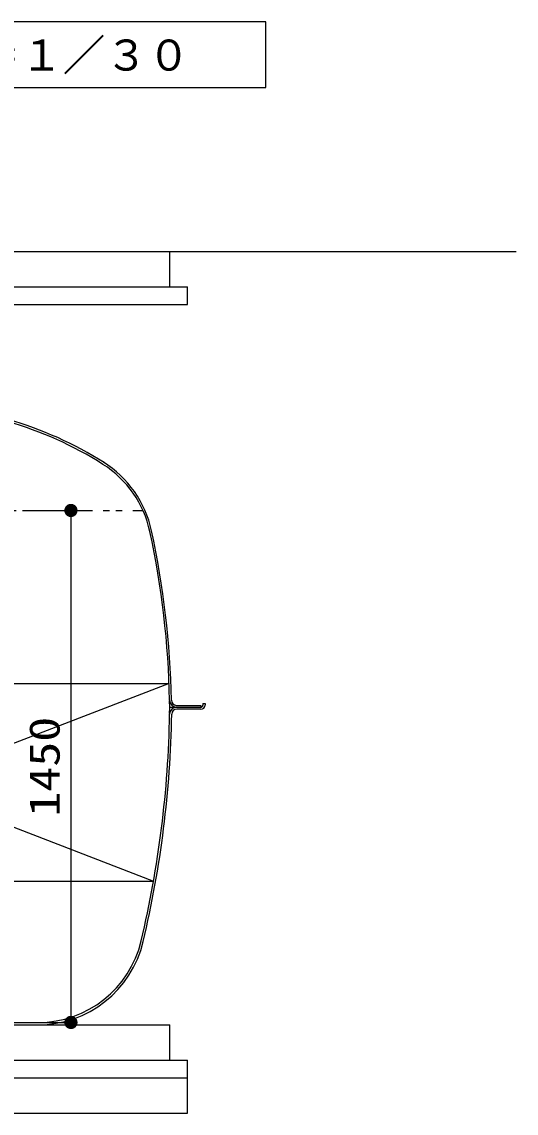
# Model space of a CAD drawing. Units: millimetres, scale not verified. Extents: x -22013 to 8910, y -6308 to 6308.
# Drawn here: x 1256 to 2655, y -3774 to -683 of the extents above; entities that cross this region are included whole.
import ezdxf
from ezdxf.enums import TextEntityAlignment as Align

# ---------------------------------------------------------------- set-up
doc = ezdxf.new("R2010")
doc.units = ezdxf.units.MM
doc.header["$LTSCALE"] = 30
doc.linetypes.add('DASHED1', pattern=[1.8, 1.2, -0.6])
doc.linetypes.add('DOUBLE_CHAIN1', pattern=[8.8, 5, -1, 0.6, -0.6, 0.6, -1])
for name, color, linetype, lineweight in [('0-1_空気管', 3, 'Continuous', 25), ('0-3_製作', 5, 'Continuous', 25), ('0-6_機器', 3, 'Continuous', 25), ('1-6_00クル-フ-6寸法', 132, 'Continuous', 25)]:
    doc.layers.add(name, color=color, linetype=linetype, lineweight=lineweight)
doc.styles.add('ＭＳ ゴシック', font='')
doc.styles.get('ＭＳ ゴシック').set_extended_font_data('MS Gothic')

msp = doc.modelspace()

# ---------------------------------------------------------------- linework, layer by layer
at = {"layer": '0-1_空気管', "linetype": 'DOUBLE_CHAIN1'}
for p, q in [((249.86, -2067.08), (1598.49, -2067.08)), ((1674.18, -2624.09), (1693.91, -2624.09))]:
    msp.add_line(p, q, dxfattribs=at)
at = {"layer": '0-1_空気管', "linetype": 'DASHED1'}
for p, q in [((1674.19, -2624.09), (1674.18, -2624.09)), ((1693.91, -2624.09), (1762.18, -2624.09)), ((1768.18, -2614.08), (1768.18, -2618.09))]:
    msp.add_line(p, q, dxfattribs=at)
at = {"layer": '0-1_空気管'}
for p, q in [((1674.19, -2624.09), (1762.18, -2624.09)), ((1693.86, -2619.08), (1762.18, -2619.08)), ((1762.18, -2619.08), (1762.18, -2624.09)), ((1768.18, -2614.08), (1774.18, -2614.08)), ((1774.18, -2614.08), (1774.18, -2618.09)), ((1762.18, -2630.09), (1693.91, -2630.09)), ((546.89, -3517.08), (1301.47, -3517.08)), ((546.89, -3524.09), (1301.47, -3524.09))]:
    msp.add_line(p, q, dxfattribs=at)
for centre, radius, start, end in [((924.18, -2824.08), 1056, 57.706, 90), ((924.18, -2824.08), 1050, 57.706, 90), ((1324.87, -2190.09), 300, 12.175, 57.706), ((1323.69, -2189.35), 306, 12.201, 57.813), ((-825.64, -2654.09), 2500, 1.137, 12.175), ((-825.64, -2654.09), 2505, 1.137, 12.201), ((1693.86, -2604.08), 20, 181.137, 270), ((1693.91, -2644.08), 20, 90, 179.051), ((1693.86, -2604.08), 15, 181.137, 270), ((1762.18, -2618.09), 12, 270, 0), ((-1325.67, -2594.09), 3000, 346.659, 359.051), ((-1325.67, -2594.09), 3006, 346.659, 359.051), ((1693.91, -2644.08), 14, 90, 179.051), ((1300.44, -3217.08), 307, 270, 346.704), ((1301.47, -3217.08), 300, 270, 346.659)]:
    msp.add_arc(centre, radius, start, end, dxfattribs=at)
at = {"layer": '0-1_空気管', "linetype": 'DOUBLE_CHAIN1'}
for centre, radius, start, end in [((-825.64, -2654.09), 2500, 0.688, 1.099), ((-1325.67, -2594.09), 3000, 359.083, 359.427)]:
    msp.add_arc(centre, radius, start, end, dxfattribs=at)
at = {"layer": '0-1_空気管', "linetype": 'DASHED1'}
msp.add_arc((1762.18, -2618.09), 6, 270, 0, dxfattribs=at)
at = {"layer": '0-3_製作', "color": 3}
for p in [(176.8, -2557.09), (219.9, -3117.08)]:
    msp.add_line(p, (1628.39, -3117.08), dxfattribs=at)
msp.add_lwpolyline([(176.8, -2557.09), (1672.26, -2557.09), (219.97, -3117.08)], dxfattribs=at)
at = {"layer": '0-6_機器'}
for p, q in [((1946.19, -683.18), (-335.4, -683.18)), ((1946.19, -869.49), (1946.19, -683.18))]:
    msp.add_line(p, q, dxfattribs=at)
at = {"layer": '0-6_機器', "color": 2}
for p, q in [((-275.82, -1334.11), (2654.81, -1334.11)), ((1674.18, -1434.11), (1674.18, -1334.11)), ((1149.18, -1434.11), (1724.18, -1434.11)), ((1724.18, -1484.11), (1724.18, -1434.11)), ((1149.18, -1484.11), (1724.18, -1484.11)), ((174.18, -3524.09), (1674.18, -3524.09)), ((1674.18, -3624.7), (1674.18, -3524.09)), ((124.18, -3624.09), (1724.18, -3624.09)), ((124.18, -3674.09), (1724.18, -3674.09))]:
    msp.add_line(p, q, dxfattribs=at)
at = {"layer": '0-6_機器'}
msp.add_lwpolyline([(-335.4, -683.18), (-335.4, -869.49), (1946.19, -869.49)], dxfattribs=at)
at = {"layer": '0-6_機器', "color": 2}
msp.add_lwpolyline([(124.18, -3774.09), (1724.18, -3774.09), (1724.18, -3624.09)], dxfattribs=at)
at = {"layer": '1-6_00クル-フ-6寸法', "color": 4}
for p, q in [((1274.62, -2067.08), (1394.62, -2067.08)), ((1394.62, -2067.08), (1394.62, -3517.08)), ((1274.62, -3517.08), (1394.62, -3517.08))]:
    msp.add_line(p, q, dxfattribs=at)
at = {"layer": '1-6_00クル-フ-6寸法'}
for points in [[(1394.62, -2067.08), (1375.9, -2065.91), (1376.2, -2063.57)], [(1394.62, -2067.08), (1375.9, -2068.26), (1375.9, -2065.91)], [(1394.62, -2067.08), (1376.2, -2070.6), (1375.9, -2068.26)], [(1394.62, -2067.08), (1376.2, -2063.57), (1376.78, -2061.29)], [(1394.62, -2067.08), (1376.78, -2072.88), (1376.2, -2070.6)], [(1394.62, -2067.08), (1376.78, -2061.29), (1377.65, -2059.1)], [(1394.62, -2067.08), (1377.65, -2075.07), (1376.78, -2072.88)], [(1394.62, -2067.08), (1377.65, -2059.1), (1378.78, -2057.04)], [(1394.62, -2067.08), (1378.78, -2077.13), (1377.65, -2075.07)], [(1394.62, -2067.08), (1378.78, -2057.04), (1380.17, -2055.13)], [(1394.62, -2067.08), (1380.17, -2079.04), (1378.78, -2077.13)], [(1394.62, -2067.08), (1380.17, -2055.13), (1381.78, -2053.42)], [(1394.62, -2067.08), (1381.78, -2080.75), (1380.17, -2079.04)], [(1394.62, -2067.08), (1381.78, -2053.42), (1383.59, -2051.92)], [(1394.62, -2067.08), (1383.59, -2082.25), (1381.78, -2080.75)], [(1394.62, -2067.08), (1383.59, -2051.92), (1385.58, -2050.65)], [(1394.62, -2067.08), (1385.58, -2083.52), (1383.59, -2082.25)], [(1394.62, -2067.08), (1385.58, -2050.65), (1387.71, -2049.65)], [(1394.62, -2067.08), (1387.71, -2084.52), (1385.58, -2083.52)], [(1394.62, -2067.08), (1387.71, -2049.65), (1389.95, -2048.92)], [(1394.62, -2067.08), (1389.95, -2085.25), (1387.71, -2084.52)], [(1394.62, -2067.08), (1389.95, -2048.92), (1392.27, -2048.48)], [(1394.62, -2067.08), (1392.27, -2085.69), (1389.95, -2085.25)], [(1394.62, -2067.08), (1392.27, -2048.48), (1394.62, -2048.33)], [(1394.62, -2067.08), (1394.62, -2085.83), (1392.27, -2085.69)], [(1394.62, -2067.08), (1394.62, -2048.33), (1396.97, -2048.48)], [(1394.62, -2067.08), (1396.97, -2048.48), (1399.28, -2048.92)], [(1394.62, -2067.08), (1399.28, -2048.92), (1401.52, -2049.65)], [(1394.62, -2067.08), (1401.52, -2049.65), (1403.65, -2050.65)], [(1394.62, -2067.08), (1403.65, -2050.65), (1405.64, -2051.92)], [(1394.62, -2067.08), (1405.64, -2051.92), (1407.45, -2053.42)], [(1394.62, -2067.08), (1407.45, -2053.42), (1409.06, -2055.13)], [(1394.62, -2067.08), (1409.06, -2055.13), (1410.45, -2057.04)], [(1394.62, -2067.08), (1410.45, -2057.04), (1411.58, -2059.1)], [(1394.62, -2067.08), (1411.58, -2059.1), (1412.45, -2061.29)], [(1394.62, -2067.08), (1412.45, -2061.29), (1413.03, -2063.57)], [(1394.62, -2067.08), (1413.03, -2063.57), (1413.33, -2065.91)], [(1394.62, -2067.08), (1413.33, -2065.91), (1413.33, -2068.26)], [(1394.62, -2067.08), (1396.97, -2085.69), (1394.62, -2085.83)], [(1394.62, -2067.08), (1399.28, -2085.25), (1396.97, -2085.69)], [(1394.62, -2067.08), (1401.52, -2084.52), (1399.28, -2085.25)], [(1394.62, -2067.08), (1403.65, -2083.52), (1401.52, -2084.52)], [(1394.62, -2067.08), (1405.64, -2082.25), (1403.65, -2083.52)], [(1394.62, -2067.08), (1407.45, -2080.75), (1405.64, -2082.25)], [(1394.62, -2067.08), (1409.06, -2079.04), (1407.45, -2080.75)], [(1394.62, -2067.08), (1410.45, -2077.13), (1409.06, -2079.04)], [(1394.62, -2067.08), (1411.58, -2075.07), (1410.45, -2077.13)], [(1394.62, -2067.08), (1412.45, -2072.88), (1411.58, -2075.07)], [(1394.62, -2067.08), (1413.03, -2070.6), (1412.45, -2072.88)], [(1394.62, -2067.08), (1413.33, -2068.26), (1413.03, -2070.6)], [(1394.62, -3517.08), (1375.9, -3515.91), (1376.2, -3513.57)], [(1394.62, -3517.08), (1375.9, -3518.26), (1375.9, -3515.91)], [(1394.62, -3517.08), (1376.2, -3520.6), (1375.9, -3518.26)], [(1394.62, -3517.08), (1376.2, -3513.57), (1376.78, -3511.29)], [(1394.62, -3517.08), (1376.78, -3522.88), (1376.2, -3520.6)], [(1394.62, -3517.08), (1376.78, -3511.29), (1377.65, -3509.1)], [(1394.62, -3517.08), (1377.65, -3525.07), (1376.78, -3522.88)], [(1394.62, -3517.08), (1377.65, -3509.1), (1378.78, -3507.04)], [(1394.62, -3517.08), (1378.78, -3527.13), (1377.65, -3525.07)], [(1394.62, -3517.08), (1378.78, -3507.04), (1380.17, -3505.13)], [(1394.62, -3517.08), (1380.17, -3529.03), (1378.78, -3527.13)], [(1394.62, -3517.08), (1380.17, -3505.13), (1381.78, -3503.42)], [(1394.62, -3517.08), (1381.78, -3530.75), (1380.17, -3529.03)], [(1394.62, -3517.08), (1381.78, -3503.42), (1383.59, -3501.91)], [(1394.62, -3517.08), (1383.59, -3532.25), (1381.78, -3530.75)], [(1394.62, -3517.08), (1383.59, -3501.91), (1385.58, -3500.65)], [(1394.62, -3517.08), (1385.58, -3533.51), (1383.59, -3532.25)], [(1394.62, -3517.08), (1385.58, -3500.65), (1387.71, -3499.65)], [(1394.62, -3517.08), (1387.71, -3534.52), (1385.58, -3533.51)], [(1394.62, -3517.08), (1387.71, -3499.65), (1389.95, -3498.92)], [(1394.62, -3517.08), (1389.95, -3535.24), (1387.71, -3534.52)], [(1394.62, -3517.08), (1389.95, -3498.92), (1392.27, -3498.48)], [(1394.62, -3517.08), (1392.27, -3535.69), (1389.95, -3535.24)], [(1394.62, -3517.08), (1392.27, -3498.48), (1394.62, -3498.33)], [(1394.62, -3517.08), (1394.62, -3535.83), (1392.27, -3535.69)], [(1394.62, -3517.08), (1394.62, -3498.33), (1396.97, -3498.48)], [(1394.62, -3517.08), (1396.97, -3498.48), (1399.28, -3498.92)], [(1394.62, -3517.08), (1399.28, -3498.92), (1401.52, -3499.65)], [(1394.62, -3517.08), (1401.52, -3499.65), (1403.65, -3500.65)], [(1394.62, -3517.08), (1403.65, -3500.65), (1405.64, -3501.91)], [(1394.62, -3517.08), (1405.64, -3501.91), (1407.45, -3503.42)], [(1394.62, -3517.08), (1407.45, -3503.42), (1409.06, -3505.13)], [(1394.62, -3517.08), (1409.06, -3505.13), (1410.45, -3507.04)], [(1394.62, -3517.08), (1410.45, -3507.04), (1411.58, -3509.1)], [(1394.62, -3517.08), (1411.58, -3509.1), (1412.45, -3511.29)], [(1394.62, -3517.08), (1412.45, -3511.29), (1413.03, -3513.57)], [(1394.62, -3517.08), (1413.03, -3513.57), (1413.33, -3515.91)], [(1394.62, -3517.08), (1413.33, -3515.91), (1413.33, -3518.26)], [(1394.62, -3517.08), (1396.97, -3535.69), (1394.62, -3535.83)], [(1394.62, -3517.08), (1399.28, -3535.24), (1396.97, -3535.69)], [(1394.62, -3517.08), (1401.52, -3534.52), (1399.28, -3535.24)], [(1394.62, -3517.08), (1403.65, -3533.51), (1401.52, -3534.52)], [(1394.62, -3517.08), (1405.64, -3532.25), (1403.65, -3533.51)], [(1394.62, -3517.08), (1407.45, -3530.75), (1405.64, -3532.25)], [(1394.62, -3517.08), (1409.06, -3529.03), (1407.45, -3530.75)], [(1394.62, -3517.08), (1410.45, -3527.13), (1409.06, -3529.03)], [(1394.62, -3517.08), (1411.58, -3525.07), (1410.45, -3527.13)], [(1394.62, -3517.08), (1412.45, -3522.88), (1411.58, -3525.07)], [(1394.62, -3517.08), (1413.03, -3520.6), (1412.45, -3522.88)], [(1394.62, -3517.08), (1413.33, -3518.26), (1413.03, -3520.6)]]:
    msp.add_solid(points, dxfattribs=at)

# ---------------------------------------------------------------- texts
at = {"layer": '0-6_機器', "color": 4, "style": 'ＭＳ ゴシック'}
msp.add_text('Ｓ＝１／３０', height=87.98, dxfattribs=at).set_placement((1011.66, -847.79), align=Align.BOTTOM_LEFT)
at = {"layer": '1-6_00クル-フ-6寸法', "color": 3, "style": 'ＭＳ ゴシック', "width": 1.2}
msp.add_text('1450', height=86.66, rotation=90, dxfattribs=at).set_placement((1388.77, -2934.37), align=Align.BOTTOM_LEFT)

doc.saveas('drawing.dxf')
